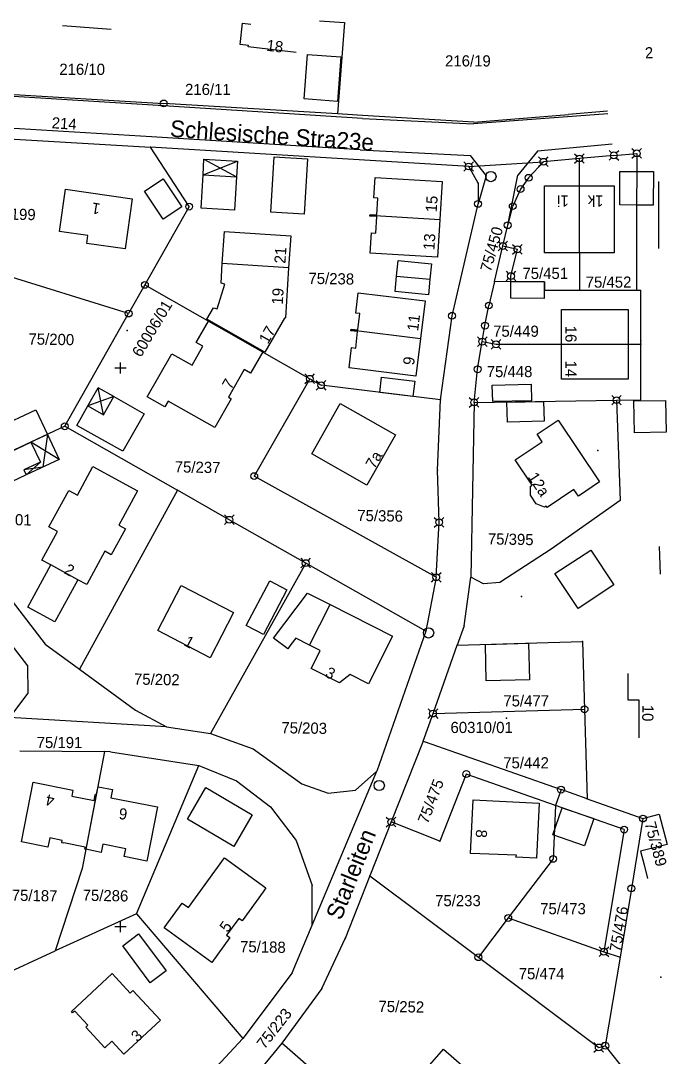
# Model space of a CAD drawing. Extents: x 4459903 to 4460398, y 5304124 to 5304562.
# Drawn here: x 4460282.1 to 4460398, y 5304376.6 to 5304562.2 of the extents above; entities that cross this region are included whole.
import ezdxf

# ---------------------------------------------------------------- set-up
doc = ezdxf.new("R2010")
doc.units = 0
doc.layers.get('0').update_dxf_attribs({"linetype": 'CONTINUOUS'})
for name, color, linetype in [('1', 7, 'CONTINUOUS'), ('10', 7, 'CONTINUOUS'), ('14', 7, 'CONTINUOUS'), ('15', 7, 'CONTINUOUS'), ('3', 7, 'CONTINUOUS'), ('4', 7, 'CONTINUOUS'), ('5', 7, 'CONTINUOUS'), ('6', 7, 'CONTINUOUS'), ('7', 7, 'CONTINUOUS')]:
    doc.layers.add(name, color=color, linetype=linetype)

# ---------------------------------------------------------------- blocks, each defined once
blk = doc.blocks.new('3')
at = {"color": 2}
blk.add_circle((0, 0), 0.917, dxfattribs=at)
blk = doc.blocks.new('10')
at = {"color": 2}
blk.add_circle((0, 0), 0.61, dxfattribs=at)
blk = doc.blocks.new('30')
at = {"color": 2}
for p, q in [((-0.86267, 0.86267), (-0.431335, 0.431335)), ((0.431335, 0.431335), (0.86267, 0.86267)), ((-0.86267, -0.86267), (-0.431335, -0.431335)), ((0.431335, -0.431335), (0.86267, -0.86267))]:
    blk.add_line(p, q, dxfattribs=at)
blk.add_circle((0, 0), 0.61, dxfattribs=at)
blk = doc.blocks.new('400')
at = {"color": 7}
for p, q in [((-1, 0), (0, 0)), ((0, 0), (0, 1)), ((0, 0), (1, 0)), ((0, -1), (0, 0))]:
    blk.add_line(p, q, dxfattribs=at)

msp = doc.modelspace()

# ---------------------------------------------------------------- linework, layer by layer
at = {"layer": '1', "color": 2}
for p in [(4460305.34, 5304539.51), (4460364.07, 5304533.06), (4460366.98, 5304515.45), (4460366.98, 5304515.45), (4460366.98, 5304515.45), (4460382.21, 5304513.91), (4460382.21, 5304513.91), (4460382.21, 5304513.91), (4460393.22, 5304504.84), (4460393.22, 5304504.84), (4460393.22, 5304504.84), (4460393.22, 5304504.24), (4460393.22, 5304504.24), (4460393.22, 5304504.24), (4460357.35, 5304494.28), (4460356.78, 5304481.67), (4460310.18, 5304478.1), (4460354.68, 5304452.84), (4460360.33, 5304450.36), (4460382.79, 5304450.99), (4460383.58, 5304422.85), (4460377.95, 5304421.65), (4460357.18, 5304415.25), (4460344.66, 5304409.06), (4460340.22, 5304397.86), (4460389.48, 5304394.47), (4460336.06, 5304388.86)]:
    msp.add_point(p, dxfattribs=at)
at = {"layer": '10', "color": 30}
for p, q in [((4460307.71, 5304546.95), (4460277.76, 5304548.81)), ((4460343.32, 5304544.64), (4460307.71, 5304546.95)), ((4460343.32, 5304544.64), (4460363.26, 5304543.68)), ((4460387.31, 5304545.47), (4460363.26, 5304543.68)), ((4460305.57, 5304541.38), (4460277.23, 5304543.11)), ((4460342.92, 5304539.07), (4460305.57, 5304541.38)), ((4460342.92, 5304539.07), (4460362.62, 5304538.06)), ((4460374.68, 5304538.8), (4460371.17, 5304534.54)), ((4460388.09, 5304540.04), (4460374.68, 5304538.8)), ((4460362.62, 5304538.06), (4460365.49, 5304534.38)), ((4460365.49, 5304534.38), (4460364.05, 5304529.37)), ((4460369.36, 5304525.55), (4460371.17, 5304534.54))]:
    msp.add_line(p, q, dxfattribs=at)
at = {"layer": '3', "color": 7}
for p, q in [((4460335.63, 5304562.17), (4460340.1, 5304561.83)), ((4460340.1, 5304561.83), (4460338.87, 5304545.48)), ((4460277.79, 5304549.16), (4460307.74, 5304547.36)), ((4460338.87, 5304545.48), (4460307.74, 5304547.36)), ((4460343.36, 5304545.21), (4460338.87, 5304545.48)), ((4460363.3, 5304544.01), (4460343.36, 5304545.21)), ((4460363.3, 5304544.01), (4460380.28, 5304545.39)), ((4460387.24, 5304545.96), (4460380.28, 5304545.39)), ((4460277.05, 5304541.21), (4460305.34, 5304539.51)), ((4460312.3, 5304528.88), (4460305.34, 5304539.51)), ((4460362.37, 5304536.07), (4460305.34, 5304539.51)), ((4460382.21, 5304537.5), (4460375.76, 5304536.92)), ((4460388.38, 5304538.06), (4460382.21, 5304537.5)), ((4460382.21, 5304532.6), (4460382.21, 5304537.5)), ((4460388.38, 5304538.06), (4460392.49, 5304538.42)), ((4460392.49, 5304538.42), (4460392.47, 5304535.17)), ((4460362.37, 5304536.07), (4460375.76, 5304536.92)), ((4460364.07, 5304533.06), (4460362.37, 5304536.07)), ((4460375.76, 5304536.92), (4460373.11, 5304534.05)), ((4460392.47, 5304535.17), (4460392.44, 5304529.15)), ((4460373.11, 5304534.05), (4460371.67, 5304532.03)), ((4460364.07, 5304533.06), (4460364.05, 5304529.37)), ((4460371.67, 5304532.03), (4460370.27, 5304528.97)), ((4460382.21, 5304520.62), (4460382.21, 5304532.6)), ((4460312.3, 5304528.88), (4460304.36, 5304514.87)), ((4460359.39, 5304509.34), (4460364.05, 5304529.37)), ((4460369.36, 5304525.55), (4460370.27, 5304528.97)), ((4460392.44, 5304529.15), (4460392.44, 5304513.91)), ((4460368.49, 5304521.84), (4460369.36, 5304525.55)), ((4460366.98, 5304515.45), (4460368.49, 5304521.84)), ((4460368.49, 5304521.84), (4460371.11, 5304521.25)), ((4460369.94, 5304516.44), (4460371.11, 5304521.25)), ((4460382.21, 5304520.62), (4460382.21, 5304513.91)), ((4460301.45, 5304509.74), (4460271.26, 5304519.1)), ((4460304.36, 5304514.87), (4460301.45, 5304509.74)), ((4460304.36, 5304514.87), (4460333.91, 5304498.06)), ((4460366.98, 5304515.45), (4460365.98, 5304511.18)), ((4460369.93, 5304515.44), (4460366.98, 5304515.45)), ((4460369.93, 5304515.44), (4460369.94, 5304516.44)), ((4460375.94, 5304515.42), (4460369.93, 5304515.44)), ((4460375.97, 5304513.91), (4460375.94, 5304515.42)), ((4460375.97, 5304513.91), (4460382.21, 5304513.91)), ((4460382.21, 5304513.91), (4460392.44, 5304513.91)), ((4460392.44, 5304513.91), (4460393.2, 5304513.91)), ((4460393.22, 5304504.84), (4460393.2, 5304513.91)), ((4460365.29, 5304507.58), (4460365.98, 5304511.18)), ((4460290.01, 5304489.55), (4460301.45, 5304509.74)), ((4460357.35, 5304494.28), (4460359.39, 5304509.34)), ((4460364.81, 5304504.71), (4460365.29, 5304507.58)), ((4460363.98, 5304499.76), (4460364.81, 5304504.71)), ((4460364.81, 5304504.71), (4460367.27, 5304504.24)), ((4460367.27, 5304504.24), (4460378.99, 5304504.24)), ((4460378.99, 5304504.24), (4460390.97, 5304504.24)), ((4460390.97, 5304504.24), (4460393.22, 5304504.24)), ((4460393.22, 5304504.24), (4460393.22, 5304504.84)), ((4460393.24, 5304494.3), (4460393.22, 5304504.24)), ((4460333.91, 5304498.06), (4460323.95, 5304480.63)), ((4460333.91, 5304498.06), (4460335.94, 5304496.91)), ((4460363.35, 5304493.83), (4460363.98, 5304499.76)), ((4460357.35, 5304494.28), (4460335.94, 5304496.91)), ((4460356.78, 5304481.67), (4460357.35, 5304494.28)), ((4460388.85, 5304494.23), (4460393.24, 5304494.3)), ((4460363.35, 5304493.83), (4460362.75, 5304462.51)), ((4460363.35, 5304493.83), (4460388.85, 5304494.23)), ((4460388.85, 5304494.23), (4460389.51, 5304476.26)), ((4460290.01, 5304489.55), (4460269.81, 5304480.09)), ((4460290.01, 5304489.55), (4460310.18, 5304478.1)), ((4460357.08, 5304472.36), (4460356.78, 5304481.67)), ((4460356.56, 5304462.53), (4460323.95, 5304480.63)), ((4460310.18, 5304478.1), (4460292.64, 5304446.09)), ((4460319.49, 5304472.82), (4460310.18, 5304478.1)), ((4460389.51, 5304476.26), (4460377.16, 5304467.56)), ((4460333.18, 5304465.05), (4460319.49, 5304472.82)), ((4460356.56, 5304462.53), (4460357.08, 5304472.36)), ((4460377.16, 5304467.56), (4460367.97, 5304461.6)), ((4460333.18, 5304465.05), (4460316.1, 5304434.53)), ((4460354.68, 5304452.84), (4460333.18, 5304465.05)), ((4460356.56, 5304462.53), (4460354.68, 5304452.84)), ((4460361.56, 5304453.82), (4460362.75, 5304462.51)), ((4460365, 5304461.32), (4460362.75, 5304462.51)), ((4460367.97, 5304461.6), (4460365, 5304461.32)), ((4460280.56, 5304458.27), (4460286.51, 5304450.57)), ((4460275.84, 5304456.32), (4460283.31, 5304446.66)), ((4460361.56, 5304453.82), (4460360.33, 5304450.36)), ((4460354.68, 5304452.84), (4460345.9, 5304427.78)), ((4460286.51, 5304450.57), (4460292.64, 5304446.09)), ((4460355.98, 5304438.12), (4460360.33, 5304450.36)), ((4460360.33, 5304450.36), (4460382.79, 5304450.99)), ((4460382.79, 5304450.99), (4460383.13, 5304438.89)), ((4460283.31, 5304446.66), (4460283.38, 5304441.74)), ((4460292.64, 5304446.09), (4460302.69, 5304438.71)), ((4460283.38, 5304441.74), (4460280.09, 5304437.41)), ((4460302.69, 5304438.71), (4460308.24, 5304435.73)), ((4460355.98, 5304438.12), (4460383.13, 5304438.89)), ((4460383.13, 5304438.89), (4460383.58, 5304422.85)), ((4460308.24, 5304435.73), (4460280.09, 5304437.41)), ((4460354.22, 5304433.19), (4460355.98, 5304438.12)), ((4460308.24, 5304435.73), (4460316.1, 5304434.53)), ((4460316.1, 5304434.53), (4460323.79, 5304431.82)), ((4460354.22, 5304433.19), (4460348.48, 5304418.7)), ((4460354.22, 5304433.19), (4460354.38, 5304433.13)), ((4460354.38, 5304433.13), (4460378.92, 5304424.49)), ((4460281.99, 5304431.43), (4460297.1, 5304431.3)), ((4460297.1, 5304431.3), (4460293.12, 5304410.39)), ((4460298.22, 5304431.29), (4460297.1, 5304431.3)), ((4460298.22, 5304431.29), (4460314, 5304428.82)), ((4460323.79, 5304431.82), (4460332.51, 5304425.53)), ((4460302.87, 5304402.28), (4460314, 5304428.82)), ((4460314, 5304428.82), (4460320.75, 5304426.05)), ((4460334.35, 5304400.25), (4460345.9, 5304427.78)), ((4460345.9, 5304427.78), (4460342.11, 5304424.41)), ((4460320.75, 5304426.05), (4460326.84, 5304421.44)), ((4460361.95, 5304427.29), (4460357.18, 5304415.25)), ((4460377.95, 5304421.65), (4460361.95, 5304427.29)), ((4460332.51, 5304425.53), (4460337.21, 5304423.85)), ((4460337.21, 5304423.85), (4460342.11, 5304424.41)), ((4460378.92, 5304424.49), (4460377.95, 5304421.65)), ((4460383.58, 5304422.85), (4460378.92, 5304424.49)), ((4460383.58, 5304422.85), (4460393.6, 5304419.32)), ((4460326.84, 5304421.44), (4460331.48, 5304415.41)), ((4460377.95, 5304421.65), (4460377.51, 5304412.09)), ((4460390.23, 5304417.33), (4460377.95, 5304421.65)), ((4460393.6, 5304419.32), (4460396.51, 5304420.1)), ((4460396.51, 5304420.1), (4460397.95, 5304414.7)), ((4460348.48, 5304418.7), (4460344.66, 5304409.06)), ((4460357.18, 5304415.25), (4460348.48, 5304418.7)), ((4460393.6, 5304419.32), (4460391.52, 5304406.8)), ((4460390.23, 5304417.33), (4460386.6, 5304395.48)), ((4460331.48, 5304415.41), (4460334.36, 5304407.35)), ((4460397.95, 5304414.7), (4460393.13, 5304413.45)), ((4460393.13, 5304413.45), (4460393.78, 5304411.01)), ((4460377.51, 5304412.09), (4460369.46, 5304401.52)), ((4460393.78, 5304411.01), (4460394.43, 5304408.58)), ((4460293.12, 5304410.39), (4460288.31, 5304395.61)), ((4460344.66, 5304409.06), (4460340.22, 5304397.86)), ((4460344.66, 5304409.06), (4460364.11, 5304394.49)), ((4460334.35, 5304400.25), (4460334.36, 5304407.35)), ((4460391.52, 5304406.8), (4460389.48, 5304394.47)), ((4460302.87, 5304402.28), (4460288.31, 5304395.61)), ((4460302.87, 5304402.28), (4460321.92, 5304379.92)), ((4460369.46, 5304401.52), (4460364.11, 5304394.49)), ((4460369.46, 5304401.52), (4460386.6, 5304395.48)), ((4460330.76, 5304391.7), (4460334.35, 5304400.25)), ((4460336.06, 5304388.86), (4460340.22, 5304397.86)), ((4460277.41, 5304390.62), (4460288.31, 5304395.61)), ((4460364.11, 5304394.49), (4460385.68, 5304378.33)), ((4460386.6, 5304395.48), (4460389.48, 5304394.47)), ((4460389.48, 5304394.47), (4460386.85, 5304378.64)), ((4460330.76, 5304391.7), (4460321.92, 5304379.92)), ((4460336.06, 5304388.86), (4460328.89, 5304379.09)), ((4460310.32, 5304367.49), (4460321.92, 5304379.92)), ((4460328.89, 5304379.09), (4460324.48, 5304373.71)), ((4460366.8, 5304346.19), (4460328.89, 5304379.09)), ((4460385.68, 5304378.33), (4460386.85, 5304378.64)), ((4460386.85, 5304378.64), (4460390.72, 5304373.72))]:
    msp.add_line(p, q, dxfattribs=at)
at = {"layer": '5', "color": 1}
for p, q in [((4460298.33, 5304560.58), (4460289.58, 5304561.26)), ((4460321.45, 5304557.93), (4460321.88, 5304561.73)), ((4460321.88, 5304561.73), (4460323.36, 5304561.56)), ((4460322.93, 5304557.76), (4460321.45, 5304557.93)), ((4460322.89, 5304557.47), (4460322.93, 5304557.76)), ((4460331.47, 5304556.49), (4460322.89, 5304557.47)), ((4460332.91, 5304548.16), (4460333.48, 5304556.15)), ((4460333.48, 5304556.15), (4460339.45, 5304555.71)), ((4460339.45, 5304555.71), (4460338.9, 5304547.73)), ((4460338.9, 5304547.73), (4460332.91, 5304548.16)), ((4460314.79, 5304534.58), (4460314.95, 5304537.37)), ((4460314.95, 5304537.37), (4460320.93, 5304537.02)), ((4460320.93, 5304537.02), (4460320.78, 5304534.24)), ((4460326.94, 5304527.88), (4460327.53, 5304537.82)), ((4460327.53, 5304537.82), (4460333.5, 5304537.47)), ((4460333.5, 5304537.47), (4460332.91, 5304527.52)), ((4460389.44, 5304529.19), (4460389.47, 5304535.18)), ((4460389.47, 5304535.18), (4460392.47, 5304535.17)), ((4460392.47, 5304535.17), (4460395.47, 5304535.16)), ((4460395.47, 5304535.16), (4460395.43, 5304529.15)), ((4460304.31, 5304531.66), (4460307.65, 5304533.88)), ((4460307.65, 5304533.88), (4460311, 5304528.85)), ((4460314.45, 5304528.6), (4460314.79, 5304534.58)), ((4460320.78, 5304534.24), (4460320.43, 5304528.26)), ((4460345.35, 5304530.44), (4460345.59, 5304534.08)), ((4460345.59, 5304534.08), (4460357.61, 5304533.36)), ((4460357.61, 5304533.36), (4460357.2, 5304526.6)), ((4460396.44, 5304521.41), (4460396.43, 5304533.38)), ((4460289.08, 5304524.42), (4460290.15, 5304531.99)), ((4460290.15, 5304531.99), (4460302.09, 5304530.3)), ((4460307.65, 5304526.63), (4460304.31, 5304531.66)), ((4460375.98, 5304520.62), (4460375.98, 5304532.6)), ((4460375.98, 5304532.6), (4460382.21, 5304532.6)), ((4460382.21, 5304532.6), (4460388.44, 5304532.6)), ((4460388.44, 5304532.6), (4460388.44, 5304520.62)), ((4460302.09, 5304530.3), (4460300.82, 5304521.34)), ((4460346.11, 5304530.39), (4460345.35, 5304530.44)), ((4460345.93, 5304527.42), (4460346.11, 5304530.39)), ((4460311, 5304528.85), (4460307.65, 5304526.63)), ((4460320.43, 5304528.26), (4460314.45, 5304528.6)), ((4460332.91, 5304527.52), (4460326.94, 5304527.88)), ((4460392.44, 5304529.15), (4460389.44, 5304529.19)), ((4460395.43, 5304529.15), (4460392.44, 5304529.15)), ((4460344.68, 5304527.18), (4460344.69, 5304527.34)), ((4460345.89, 5304527.11), (4460344.68, 5304527.18)), ((4460344.69, 5304527.34), (4460344.7, 5304527.49)), ((4460344.69, 5304527.34), (4460357.2, 5304526.6)), ((4460344.7, 5304527.49), (4460345.93, 5304527.42)), ((4460345.73, 5304524.15), (4460345.89, 5304527.11)), ((4460357.2, 5304526.6), (4460356.79, 5304519.81)), ((4460294.15, 5304523.7), (4460289.08, 5304524.42)), ((4460318.19, 5304518.73), (4460318.64, 5304524.43)), ((4460318.64, 5304524.43), (4460330.5, 5304523.68)), ((4460344.75, 5304520.55), (4460344.98, 5304524.19)), ((4460344.98, 5304524.19), (4460345.73, 5304524.15)), ((4460293.96, 5304522.31), (4460294.15, 5304523.7)), ((4460300.82, 5304521.34), (4460293.96, 5304522.31)), ((4460330.5, 5304523.68), (4460330.12, 5304517.9)), ((4460356.79, 5304519.81), (4460344.75, 5304520.55)), ((4460382.21, 5304520.62), (4460375.98, 5304520.62)), ((4460388.44, 5304520.62), (4460382.21, 5304520.62)), ((4460318.02, 5304515.2), (4460318.19, 5304518.73)), ((4460330.12, 5304517.9), (4460318.19, 5304518.73)), ((4460349.45, 5304516.46), (4460349.71, 5304519.22)), ((4460349.71, 5304519.22), (4460355.7, 5304518.67)), ((4460355.7, 5304518.67), (4460355.43, 5304515.89)), ((4460330.12, 5304517.9), (4460329.53, 5304508.97)), ((4460317.31, 5304510.6), (4460318.66, 5304515.01)), ((4460318.66, 5304515.01), (4460318.02, 5304515.2)), ((4460349.18, 5304513.67), (4460349.45, 5304516.46)), ((4460349.45, 5304516.46), (4460355.43, 5304515.89)), ((4460355.43, 5304515.89), (4460355.16, 5304513.1)), ((4460369.91, 5304512.48), (4460369.93, 5304515.44)), ((4460375.94, 5304515.42), (4460375.91, 5304512.42)), ((4460342.15, 5304509.83), (4460342.59, 5304513.46)), ((4460342.59, 5304513.46), (4460354.56, 5304512)), ((4460355.16, 5304513.1), (4460349.18, 5304513.67)), ((4460354.56, 5304512), (4460353.74, 5304505.27)), ((4460375.91, 5304512.42), (4460369.91, 5304512.48)), ((4460315.46, 5304508.72), (4460316.65, 5304510.79)), ((4460316.65, 5304510.79), (4460317.31, 5304510.6)), ((4460342.88, 5304509.74), (4460342.15, 5304509.83)), ((4460342.5, 5304506.8), (4460342.88, 5304509.74)), ((4460378.99, 5304504.24), (4460378.99, 5304510.47)), ((4460378.99, 5304510.47), (4460390.97, 5304510.47)), ((4460390.97, 5304510.47), (4460390.97, 5304504.24)), ((4460313.58, 5304504.56), (4460315.76, 5304508.39)), ((4460325.87, 5304502.8), (4460315.46, 5304508.72)), ((4460315.76, 5304508.39), (4460325.47, 5304502.87)), ((4460329.35, 5304508.94), (4460325.87, 5304502.8)), ((4460329.53, 5304508.97), (4460329.35, 5304508.94)), ((4460341.25, 5304506.66), (4460341.27, 5304506.81)), ((4460342.48, 5304506.52), (4460341.25, 5304506.66)), ((4460341.27, 5304506.81), (4460341.29, 5304506.96)), ((4460341.27, 5304506.81), (4460353.74, 5304505.27)), ((4460341.29, 5304506.96), (4460342.5, 5304506.8)), ((4460342.14, 5304503.55), (4460342.48, 5304506.52)), ((4460312.82, 5304500.48), (4460314.76, 5304503.89)), ((4460314.76, 5304503.89), (4460313.58, 5304504.56)), ((4460340.94, 5304500), (4460341.38, 5304503.64)), ((4460341.38, 5304503.64), (4460342.14, 5304503.55)), ((4460353.74, 5304505.27), (4460352.91, 5304498.54)), ((4460379.01, 5304497.98), (4460378.99, 5304504.24)), ((4460390.97, 5304504.24), (4460390.97, 5304498.01)), ((4460304.78, 5304494.81), (4460309.19, 5304502.55)), ((4460309.19, 5304502.55), (4460312.82, 5304500.48)), ((4460325.47, 5304502.87), (4460323.3, 5304499.05)), ((4460352.91, 5304498.54), (4460340.94, 5304500)), ((4460322.13, 5304499.72), (4460319.32, 5304494.77)), ((4460323.3, 5304499.05), (4460322.13, 5304499.72)), ((4460346.43, 5304495.58), (4460346.75, 5304498.36)), ((4460346.75, 5304498.36), (4460352.72, 5304497.65)), ((4460390.97, 5304498.01), (4460379.01, 5304497.98)), ((4460352.72, 5304497.65), (4460352.39, 5304494.88)), ((4460366.6, 5304496.92), (4460373.58, 5304497.09)), ((4460366.68, 5304493.98), (4460366.6, 5304496.92)), ((4460373.58, 5304497.09), (4460373.64, 5304494.13)), ((4460296.97, 5304491.61), (4460298.81, 5304494.87)), ((4460298.81, 5304494.87), (4460304.23, 5304491.81)), ((4460307.95, 5304493.01), (4460304.78, 5304494.81)), ((4460319.81, 5304494.49), (4460316.87, 5304489.32)), ((4460319.32, 5304494.77), (4460319.81, 5304494.49)), ((4460352.39, 5304494.88), (4460346.43, 5304495.58)), ((4460273.19, 5304487.05), (4460284.83, 5304492.5)), ((4460284.83, 5304492.5), (4460286.9, 5304488.09)), ((4460292.18, 5304489.7), (4460294.15, 5304493.2)), ((4460294.15, 5304493.2), (4460296.97, 5304491.61)), ((4460308.54, 5304494.05), (4460307.95, 5304493.01)), ((4460316.87, 5304489.32), (4460308.54, 5304494.05)), ((4460334.27, 5304484.63), (4460339.36, 5304493.63)), ((4460339.36, 5304493.63), (4460349.24, 5304488.04)), ((4460373.64, 5304494.13), (4460366.68, 5304493.98)), ((4460369.23, 5304493.86), (4460375.8, 5304493.99)), ((4460369.32, 5304490.3), (4460369.23, 5304493.86)), ((4460375.8, 5304493.99), (4460375.89, 5304490.47)), ((4460391.98, 5304494.11), (4460397.65, 5304494.2)), ((4460392.07, 5304488.39), (4460391.98, 5304494.11)), ((4460397.65, 5304494.2), (4460397.74, 5304488.49)), ((4460304.23, 5304491.81), (4460300.43, 5304485.07)), ((4460374.64, 5304488.13), (4460378.43, 5304490.67)), ((4460378.43, 5304490.67), (4460385.83, 5304479.61)), ((4460300.43, 5304485.07), (4460292.18, 5304489.7)), ((4460375.89, 5304490.47), (4460369.32, 5304490.3)), ((4460286.9, 5304488.09), (4460283.96, 5304486.72)), ((4460349.24, 5304488.04), (4460344.15, 5304479.04)), ((4460375.53, 5304486.79), (4460374.64, 5304488.13)), ((4460397.74, 5304488.49), (4460392.07, 5304488.39)), ((4460275.26, 5304482.64), (4460283.96, 5304486.72)), ((4460283.96, 5304486.72), (4460285.64, 5304483.15)), ((4460370.7, 5304483.56), (4460375.53, 5304486.79)), ((4460285.64, 5304483.15), (4460282.68, 5304481.76)), ((4460344.15, 5304479.04), (4460334.27, 5304484.63)), ((4460373.72, 5304479.04), (4460370.7, 5304483.56)), ((4460282.68, 5304481.76), (4460283.1, 5304480.85)), ((4460292.27, 5304477.24), (4460295.04, 5304482.33)), ((4460295.04, 5304482.33), (4460303.05, 5304477.97)), ((4460283.1, 5304480.85), (4460277.35, 5304478.16)), ((4460385.83, 5304479.61), (4460382.04, 5304477.05)), ((4460287.17, 5304471.54), (4460290.73, 5304478.07)), ((4460290.73, 5304478.07), (4460292.27, 5304477.24)), ((4460303.05, 5304477.97), (4460299.71, 5304471.83)), ((4460373.42, 5304478.85), (4460373.72, 5304479.04)), ((4460373.47, 5304477.25), (4460373.42, 5304478.85)), ((4460381.23, 5304478.25), (4460376.44, 5304475.02)), ((4460382.04, 5304477.05), (4460381.23, 5304478.25)), ((4460374.47, 5304475.64), (4460373.47, 5304477.25)), ((4460375.93, 5304475.05), (4460374.47, 5304475.64)), ((4460376.26, 5304475.28), (4460375.93, 5304475.05)), ((4460376.44, 5304475.02), (4460376.26, 5304475.28)), ((4460285.92, 5304465.61), (4460288.7, 5304470.71)), ((4460288.7, 5304470.71), (4460287.17, 5304471.54)), ((4460300.89, 5304471.19), (4460298.33, 5304466.54)), ((4460299.71, 5304471.83), (4460300.89, 5304471.19)), ((4460297.17, 5304467.17), (4460293.94, 5304461.23)), ((4460298.33, 5304466.54), (4460297.17, 5304467.17)), ((4460377.83, 5304463.19), (4460384.26, 5304467.4)), ((4460384.26, 5304467.4), (4460388.39, 5304461.14)), ((4460396.72, 5304463.05), (4460396.57, 5304468.04)), ((4460283.4, 5304457.19), (4460287.53, 5304464.73)), ((4460287.53, 5304464.73), (4460285.92, 5304465.61)), ((4460292.36, 5304462.09), (4460287.53, 5304464.73)), ((4460381.98, 5304456.91), (4460377.83, 5304463.19)), ((4460292.36, 5304462.09), (4460288.24, 5304454.55)), ((4460293.94, 5304461.23), (4460292.36, 5304462.09)), ((4460306.7, 5304452.96), (4460310.88, 5304461.06)), ((4460310.88, 5304461.06), (4460320.25, 5304456.22)), ((4460322.51, 5304453.91), (4460326.72, 5304461.91)), ((4460326.72, 5304461.91), (4460329.82, 5304460.28)), ((4460388.39, 5304461.14), (4460381.98, 5304456.91)), ((4460329.82, 5304460.28), (4460325.61, 5304452.28)), ((4460327.43, 5304451.59), (4460333.49, 5304459.67)), ((4460333.49, 5304459.67), (4460337.54, 5304457.63)), ((4460288.24, 5304454.55), (4460283.4, 5304457.19)), ((4460333.87, 5304450.36), (4460337.54, 5304457.63)), ((4460337.54, 5304457.63), (4460348.75, 5304451.97)), ((4460320.25, 5304456.22), (4460316.06, 5304448.11)), ((4460325.61, 5304452.28), (4460322.51, 5304453.91)), ((4460316.06, 5304448.11), (4460306.7, 5304452.96)), ((4460329.95, 5304449.7), (4460327.43, 5304451.59)), ((4460331.39, 5304451.62), (4460330.54, 5304450.49)), ((4460333.87, 5304450.36), (4460331.39, 5304451.62)), ((4460348.75, 5304451.97), (4460344.45, 5304443.45)), ((4460330.54, 5304450.49), (4460329.95, 5304449.7)), ((4460335.79, 5304449.4), (4460333.87, 5304450.36)), ((4460365.39, 5304450.5), (4460373.09, 5304450.72)), ((4460365.53, 5304443.98), (4460365.39, 5304450.5)), ((4460373.09, 5304450.72), (4460373.26, 5304444.18)), ((4460334.17, 5304446.19), (4460335.16, 5304448.15)), ((4460335.16, 5304448.15), (4460335.79, 5304449.4)), ((4460339.25, 5304443.62), (4460334.17, 5304446.19)), ((4460341.15, 5304445.12), (4460339.25, 5304443.62)), ((4460344.45, 5304443.45), (4460341.15, 5304445.12)), ((4460373.26, 5304444.18), (4460365.53, 5304443.98)), ((4460390.94, 5304440.52), (4460390.95, 5304445.27)), ((4460392.94, 5304440.51), (4460390.94, 5304440.52)), ((4460392.92, 5304433.79), (4460392.94, 5304440.51)), ((4460282.25, 5304415.13), (4460284.35, 5304425.81)), ((4460284.35, 5304425.81), (4460291.47, 5304424.42)), ((4460291.47, 5304424.42), (4460291.25, 5304423.31)), ((4460295.63, 5304423.57), (4460295.98, 5304424.98)), ((4460295.98, 5304424.98), (4460298.56, 5304424.52)), ((4460298.56, 5304424.52), (4460298.28, 5304423.02)), ((4460311.97, 5304419.19), (4460315.28, 5304424.86)), ((4460315.28, 5304424.86), (4460323.61, 5304420)), ((4460291.25, 5304423.31), (4460295.26, 5304422.52)), ((4460295.63, 5304423.57), (4460293.77, 5304413.82)), ((4460295.26, 5304422.52), (4460295.47, 5304423.6)), ((4460295.47, 5304423.6), (4460295.63, 5304423.57)), ((4460298.28, 5304423.02), (4460306.6, 5304421.44)), ((4460362.67, 5304413.08), (4460363.16, 5304422.64)), ((4460363.16, 5304422.64), (4460374.97, 5304422.07)), ((4460374.97, 5304422.07), (4460374.51, 5304412.24)), ((4460306.6, 5304421.44), (4460304.71, 5304411.68)), ((4460377.45, 5304416.39), (4460379.11, 5304421.25)), ((4460379.11, 5304421.25), (4460384.79, 5304419.31)), ((4460320.3, 5304414.33), (4460311.97, 5304419.19)), ((4460323.61, 5304420), (4460320.3, 5304414.33)), ((4460384.79, 5304419.31), (4460383.13, 5304414.45)), ((4460383.13, 5304414.45), (4460377.45, 5304416.39)), ((4460286.98, 5304414.2), (4460282.25, 5304415.13)), ((4460287.31, 5304415.85), (4460286.98, 5304414.2)), ((4460289.57, 5304415.41), (4460287.31, 5304415.85)), ((4460289.48, 5304414.96), (4460289.57, 5304415.41)), ((4460289.82, 5304414.9), (4460289.48, 5304414.96)), ((4460289.83, 5304414.96), (4460289.82, 5304414.9)), ((4460293.67, 5304414.2), (4460289.83, 5304414.96)), ((4460296.86, 5304414.75), (4460296.53, 5304413.23)), ((4460300.94, 5304413.88), (4460296.86, 5304414.75)), ((4460293.6, 5304413.85), (4460293.67, 5304414.2)), ((4460293.77, 5304413.82), (4460293.6, 5304413.85)), ((4460296.53, 5304413.23), (4460293.77, 5304413.82)), ((4460300.66, 5304412.55), (4460300.94, 5304413.88)), ((4460370.91, 5304412.75), (4460362.67, 5304413.08)), ((4460370.81, 5304412.42), (4460370.91, 5304412.75)), ((4460304.71, 5304411.68), (4460300.66, 5304412.55)), ((4460312.15, 5304403.37), (4460318.6, 5304412.27)), ((4460318.6, 5304412.27), (4460326.03, 5304406.89)), ((4460374.51, 5304412.24), (4460370.81, 5304412.42)), ((4460325.53, 5304406.2), (4460321.78, 5304401.03)), ((4460326.03, 5304406.89), (4460325.53, 5304406.2)), ((4460307.82, 5304399.74), (4460311.04, 5304404.17)), ((4460311.04, 5304404.17), (4460312.15, 5304403.37)), ((4460316.36, 5304393.55), (4460307.82, 5304399.74)), ((4460321.2, 5304401.45), (4460319.01, 5304398.43)), ((4460321.78, 5304401.03), (4460321.2, 5304401.45)), ((4460300.4, 5304396.55), (4460303.22, 5304398.65)), ((4460303.22, 5304398.65), (4460308.18, 5304392.03)), ((4460319.6, 5304398.01), (4460316.36, 5304393.55)), ((4460319.01, 5304398.43), (4460319.6, 5304398.01)), ((4460305.33, 5304389.91), (4460300.4, 5304396.55)), ((4460291.2, 5304384.74), (4460298.51, 5304391.57)), ((4460298.51, 5304391.57), (4460301.74, 5304388.08)), ((4460308.18, 5304392.03), (4460305.33, 5304389.91)), ((4460301.74, 5304388.08), (4460302.21, 5304388.52)), ((4460302.21, 5304388.52), (4460307.15, 5304383.19)), ((4460291.79, 5304384.84), (4460291.42, 5304384.5)), ((4460294.12, 5304382.32), (4460291.79, 5304384.84)), ((4460291.42, 5304384.5), (4460291.2, 5304384.74)), ((4460307.15, 5304383.19), (4460300.59, 5304377.11)), ((4460293.76, 5304381.98), (4460294.12, 5304382.32)), ((4460297.18, 5304378.29), (4460293.76, 5304381.98)), ((4460298.42, 5304379.44), (4460297.18, 5304378.29)), ((4460300.59, 5304377.11), (4460298.42, 5304379.44)), ((4460352.47, 5304371.87), (4460357.86, 5304378.05)), ((4460357.86, 5304378.05), (4460376.82, 5304361.55))]:
    msp.add_line(p, q, dxfattribs=at)
for p in [(4460301.19, 5304506.72), (4460385.49, 5304485.24), (4460371.82, 5304459.05), (4460369.17, 5304437.3), (4460396.81, 5304390.94)]:
    msp.add_point(p, dxfattribs=at)
at = {"layer": '6', "color": 1}
for p, q in [((4460314.79, 5304534.58), (4460320.93, 5304537.02)), ((4460314.95, 5304537.37), (4460320.78, 5304534.24)), ((4460314.79, 5304534.58), (4460320.78, 5304534.24)), ((4460294.15, 5304493.2), (4460295.99, 5304496.46)), ((4460298.81, 5304494.87), (4460295.99, 5304496.46)), ((4460296.97, 5304491.61), (4460295.99, 5304496.46)), ((4460298.81, 5304494.87), (4460294.15, 5304493.2)), ((4460286.9, 5304488.09), (4460286.06, 5304482.24)), ((4460286.9, 5304488.09), (4460289, 5304483.61)), ((4460289, 5304483.61), (4460283.96, 5304486.72)), ((4460289, 5304483.61), (4460283.1, 5304480.85)), ((4460285.64, 5304483.15), (4460283.1, 5304480.85)), ((4460286.06, 5304482.24), (4460282.68, 5304481.76))]:
    msp.add_line(p, q, dxfattribs=at)

# ---------------------------------------------------------------- block references
at = {"layer": '1'}
for name, p in [('10', (4460307.74, 5304547.36)), ('30', (4460388.38, 5304538.06)), ('30', (4460388.38, 5304538.06)), ('30', (4460388.38, 5304538.06)), ('30', (4460392.49, 5304538.42)), ('30', (4460392.49, 5304538.42)), ('30', (4460392.49, 5304538.42)), ('30', (4460375.76, 5304536.92)), ('30', (4460375.76, 5304536.92)), ('30', (4460375.76, 5304536.92)), ('30', (4460382.21, 5304537.5)), ('30', (4460382.21, 5304537.5)), ('30', (4460382.21, 5304537.5)), ('30', (4460362.37, 5304536.07)), ('3', (4460366.35, 5304534.27)), ('10', (4460373.11, 5304534.05)), ('10', (4460373.11, 5304534.05)), ('10', (4460373.11, 5304534.05)), ('10', (4460373.11, 5304534.05)), ('10', (4460373.11, 5304534.05)), ('10', (4460373.11, 5304534.05)), ('10', (4460371.67, 5304532.03)), ('10', (4460371.67, 5304532.03)), ('10', (4460371.67, 5304532.03)), ('10', (4460371.67, 5304532.03)), ('10', (4460371.67, 5304532.03)), ('10', (4460371.67, 5304532.03)), ('10', (4460364.05, 5304529.37)), ('10', (4460364.05, 5304529.37)), ('10', (4460370.27, 5304528.97)), ('10', (4460370.27, 5304528.97)), ('10', (4460370.27, 5304528.97)), ('10', (4460370.27, 5304528.97)), ('10', (4460370.27, 5304528.97)), ('10', (4460370.27, 5304528.97)), ('10', (4460312.3, 5304528.88)), ('10', (4460312.3, 5304528.88)), ('10', (4460369.36, 5304525.55)), ('10', (4460369.36, 5304525.55)), ('10', (4460369.36, 5304525.55)), ('10', (4460369.36, 5304525.55)), ('10', (4460369.36, 5304525.55)), ('10', (4460369.36, 5304525.55)), ('30', (4460368.49, 5304521.84)), ('30', (4460368.49, 5304521.84)), ('30', (4460368.49, 5304521.84)), ('30', (4460371.11, 5304521.25)), ('30', (4460371.11, 5304521.25)), ('30', (4460371.11, 5304521.25)), ('30', (4460369.94, 5304516.44)), ('30', (4460369.94, 5304516.44)), ('30', (4460369.94, 5304516.44)), ('10', (4460304.36, 5304514.87)), ('10', (4460304.36, 5304514.87)), ('10', (4460365.98, 5304511.18)), ('10', (4460365.98, 5304511.18)), ('10', (4460365.98, 5304511.18)), ('10', (4460365.98, 5304511.18)), ('10', (4460365.98, 5304511.18)), ('10', (4460365.98, 5304511.18)), ('10', (4460301.45, 5304509.74)), ('10', (4460301.45, 5304509.74)), ('10', (4460359.39, 5304509.34)), ('10', (4460359.39, 5304509.34)), ('10', (4460365.29, 5304507.58)), ('10', (4460365.29, 5304507.58)), ('10', (4460365.29, 5304507.58)), ('10', (4460365.29, 5304507.58)), ('10', (4460365.29, 5304507.58)), ('10', (4460365.29, 5304507.58)), ('30', (4460364.81, 5304504.71)), ('30', (4460364.81, 5304504.71)), ('30', (4460364.81, 5304504.71)), ('30', (4460367.27, 5304504.24)), ('30', (4460367.27, 5304504.24)), ('30', (4460367.27, 5304504.24)), ('10', (4460363.98, 5304499.76)), ('10', (4460363.98, 5304499.76)), ('10', (4460363.98, 5304499.76)), ('10', (4460363.98, 5304499.76)), ('10', (4460363.98, 5304499.76)), ('10', (4460363.98, 5304499.76)), ('30', (4460333.91, 5304498.06)), ('30', (4460335.94, 5304496.91)), ('30', (4460363.35, 5304493.83)), ('30', (4460363.35, 5304493.83)), ('30', (4460363.35, 5304493.83)), ('30', (4460388.85, 5304494.23)), ('30', (4460388.85, 5304494.23)), ('30', (4460388.85, 5304494.23)), ('10', (4460290.01, 5304489.55)), ('10', (4460290.01, 5304489.55)), ('10', (4460323.95, 5304480.63)), ('10', (4460323.95, 5304480.63)), ('30', (4460319.49, 5304472.82)), ('30', (4460357.08, 5304472.36)), ('30', (4460333.18, 5304465.05)), ('30', (4460356.56, 5304462.53)), ('3', (4460355.19, 5304452.56)), ('30', (4460355.98, 5304438.12)), ('10', (4460383.13, 5304438.89)), ('10', (4460383.13, 5304438.89)), ('10', (4460361.95, 5304427.29)), ('10', (4460361.95, 5304427.29)), ('3', (4460346.35, 5304425.24)), ('10', (4460378.92, 5304424.49)), ('10', (4460378.92, 5304424.49)), ('30', (4460348.48, 5304418.7)), ('10', (4460393.6, 5304419.32)), ('10', (4460393.6, 5304419.32)), ('10', (4460390.23, 5304417.33)), ('10', (4460390.23, 5304417.33)), ('10', (4460377.51, 5304412.09)), ('10', (4460377.51, 5304412.09)), ('10', (4460391.52, 5304406.8)), ('10', (4460391.52, 5304406.8)), ('10', (4460369.46, 5304401.52)), ('10', (4460369.46, 5304401.52)), ('30', (4460386.6, 5304395.48)), ('10', (4460364.11, 5304394.49)), ('10', (4460364.11, 5304394.49)), ('30', (4460385.68, 5304378.33)), ('10', (4460386.85, 5304378.64)), ('10', (4460386.85, 5304378.64))]:
    msp.add_blockref(name, p, dxfattribs=at)
at = {"layer": '15'}
for p in [(4460300, 5304500), (4460300, 5304400)]:
    msp.add_blockref('400', p, dxfattribs=at)

# ---------------------------------------------------------------- texts
at = {"layer": '14', "color": 7}
for s, rotation, p in [('Schlesische Stra23e', 356, (4460308.8, 5304541.4)), ('Starleiten', 68, (4460339.49, 5304400.93))]:
    msp.add_text(s, height=3, rotation=rotation, dxfattribs=at).set_placement(p)
at = {"layer": '4', "color": 2}
for s, p in [('216/19', (4460358.14, 5304553.98)), ('216/10', (4460289.04, 5304552.48)), ('216/11', (4460311.56, 5304548.87)), ('75/451', (4460372, 5304515.93)), ('75/451', (4460372, 5304515.93)), ('75/451', (4460372, 5304515.93)), ('75/452', (4460383.34, 5304514.37)), ('75/452', (4460383.34, 5304514.37)), ('75/452', (4460383.34, 5304514.37)), ('75/449', (4460366.75, 5304505.58)), ('75/449', (4460366.75, 5304505.58)), ('75/449', (4460366.75, 5304505.58)), ('75/448', (4460365.61, 5304498.35)), ('75/448', (4460365.61, 5304498.35)), ('75/448', (4460365.61, 5304498.35)), ('75/477', (4460368.58, 5304439.39)), ('75/191', (4460284.98, 5304431.93)), ('75/442', (4460368.56, 5304428.3)), ('75/233', (4460356.36, 5304403.62)), ('75/473', (4460375.18, 5304402.18)), ('75/474', (4460371.34, 5304390.54))]:
    msp.add_text(s, height=2, dxfattribs=at).set_placement(p)
for s, rotation, p in [('214', 356, (4460287.62, 5304542.93)), ('75/199', 359, (4460276.6, 5304526.6)), ('75/450', 74, (4460366.32, 5304517.07)), ('75/450', 74, (4460366.32, 5304517.07)), ('75/450', 74, (4460366.32, 5304517.07)), ('75/238', 359, (4460333.65, 5304515.06)), ('75/200', 359, (4460283.5, 5304504.2)), ('75/237', 359, (4460309.7, 5304481.3)), ('75/201', 359, (4460275.87, 5304471.92)), ('75/356', 359, (4460342.4, 5304472.6)), ('75/395', 359, (4460365.8, 5304468.4)), ('75/202', 359, (4460302.4, 5304443.3)), ('75/203', 359, (4460328.8, 5304434.6)), ('75/475', 69, (4460355.05, 5304418.24)), ('75/389', 285, (4460393.88, 5304418.46)), ('75/187', 359, (4460280.5, 5304404.6)), ('75/286', 359, (4460293.2, 5304404.6)), ('75/476', 80, (4460389.55, 5304395.34)), ('75/188', 359, (4460321.4, 5304395.4)), ('75/252', 359, (4460346.2, 5304384.7)), ('75/223', 52, (4460325.8, 5304377.9))]:
    msp.add_text(s, height=2, rotation=rotation, dxfattribs=at).set_placement(p)
at = {"layer": '7', "color": 1}
for s, rotation, p in [('18', 353, (4460326.06, 5304556.81)), ('2', 3, (4460394, 5304555.4)), ('1', 171, (4460296.5, 5304529.4)), ('15', 86, (4460356.63, 5304527.81)), ('1i', 180, (4460380.3, 5304530.9)), ('1k', 180, (4460386.53, 5304530.9)), ('13', 86, (4460356.22, 5304521.04)), ('21', 86, (4460329.53, 5304518.63)), ('19', 86, (4460329.05, 5304511.27)), ('60006/01', 59, (4460303.64, 5304501.77)), ('11', 83, (4460353.31, 5304506.52)), ('17', 60, (4460326.4, 5304504.16)), ('16', 270, (4460379.69, 5304507.56)), ('9', 82, (4460352.56, 5304500.39)), ('14', 270, (4460379.7, 5304501.32)), ('7', 60, (4460319.8, 5304496)), ('7a', 60, (4460345.5, 5304481.8)), ('12a', 303, (4460372.9, 5304480.5)), ('2', 331, (4460289.73, 5304463.32)), ('1', 332, (4460311.2, 5304450.4)), ('3', 333, (4460336.5, 5304444.8)), ('10', 269, (4460393.5, 5304439.7)), ('4', 168, (4460288.3, 5304423.4)), ('6', 173, (4460301.32, 5304421.05)), ('8', 267, (4460363.7, 5304417.4)), ('5', 54, (4460319.2, 5304398.8)), ('3', 42, (4460303, 5304379.2))]:
    msp.add_text(s, height=2, rotation=rotation, dxfattribs=at).set_placement(p)
msp.add_text('60310/01', height=2, dxfattribs=at).set_placement((4460359.12, 5304434.63))

doc.saveas('drawing.dxf')
